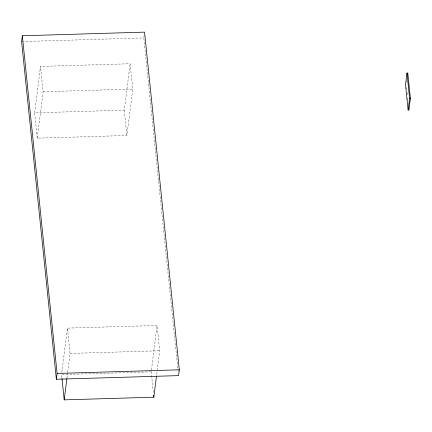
<?xml version="1.0" encoding="UTF-8"?>
<svg xmlns="http://www.w3.org/2000/svg" width="432" height="432" viewBox="0 0 432 432"><rect width="100%" height="100%" fill="white"/><g stroke="black" fill="none" stroke-linecap="round" stroke-linejoin="round"><path stroke-width="0.32" stroke-dasharray="2.16 1.62" d="M34.641 112.838L40.505 66.415L130.135 63.747L132.743 89.073L126.878 135.497L37.249 138.164L34.641 112.838L124.27 110.171L130.135 63.747M37.249 138.164L43.114 91.741L40.505 66.415M61.835 372.546L67.446 328.115L157.081 325.453L159.683 350.779L156.584 375.316M66.955 377.978L67.624 372.676M67.711 372.011L70.054 353.441L67.446 328.115M178.173 371.59L143.824 37.94L144.148 35.359M153.338 392.537L151.211 371.871L157.081 325.453M406.652 82.107L406.814 80.816M22.27 41.553L143.824 37.94M43.114 91.741L132.743 89.073M70.054 353.441L159.683 350.779M151.211 371.871L61.582 374.539L61.927 377.87M406.598 87.35L406.809 89.354M407.149 92.686L407.425 95.348M407.7 98.015L407.975 100.683M124.27 110.171L126.878 135.497"/><path stroke-width="0.65" d="M22.334 35.77L21.6 41.575L56.365 379.253L178.589 375.619L179.323 369.814L144.558 32.135L22.334 35.77L57.1 373.448L56.365 379.253M156.503 375.975L153.819 397.197L64.19 399.865L66.874 378.643M406.976 73.105L405.513 84.71L408.121 110.036L408.931 110.014L410.4 98.41L407.792 73.084L406.976 73.105L409.585 98.431L408.121 110.036M407.63 74.369L407.792 73.084M409.585 98.431L410.4 98.41M57.1 373.448L179.323 369.814M153.614 395.199L153.819 397.197M61.997 378.535L64.19 399.865"/></g></svg>
